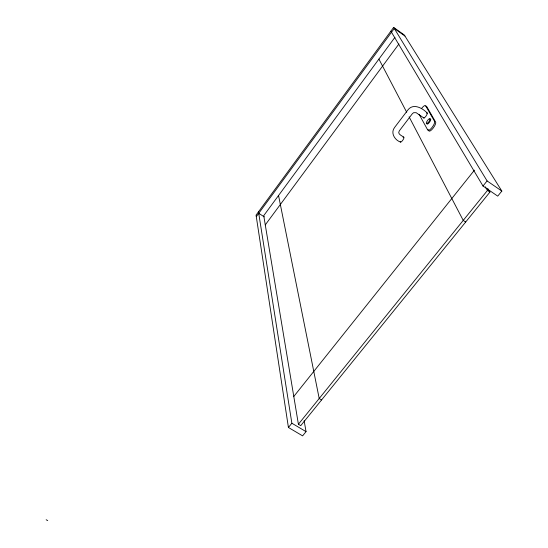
<?xml version="1.0" encoding="UTF-8"?>
<svg xmlns="http://www.w3.org/2000/svg" width="548" height="548" viewBox="0 0 548 548"><rect width="100%" height="100%" fill="white"/><g stroke="black" fill="none" stroke-linecap="round" stroke-linejoin="round"><path stroke-width="0.82" d="M390.868 31.174L482.994 186.012L497.728 196.129L501.838 191.074L404.28 34.976L393.635 27.4L256.06 215.131L288.426 427.481L302.606 435.865L306.044 431.639L304.133 420.672M256.286 216.645L394.286 28.469L404.958 36.065M394.93 37.312L263.732 215.638L298.4 424.234L300.763 425.638L489.926 192.095L487.754 188.478M265.273 224.899L398.93 43.97M293.783 396.478L474.438 170.168M288.426 427.481L291.858 423.227L258.492 211.809M482.994 186.012L487.097 180.922L393.635 27.4M298.4 424.234L487.473 190.409L485.316 186.806M46.162 519.757L47.731 520.6M291.858 423.227L306.044 431.639M321.573 399.937L319.203 398.506L278.542 195.506M258.731 213.316L264.259 216.857M465.677 222.029L463.231 220.385L409.082 116.806M403.732 137.11C401.143 135.335 397.136 133.842 399.362 130.794L412.356 113.717L413.61 112.689L416.158 112.689L424.104 118.163M400.506 142.083C394.718 140.089 390.265 132.835 394.608 127.451L407.801 110.052C413.226 102.791 422.508 108.114 427.358 113.128M487.473 190.409L489.926 192.095M487.097 180.922L501.838 191.074M428.057 129.431L428.851 130.869A5.61 1.706 -54.9 0 0 433.16 128.109A5.61 1.706 -54.9 0 0 435.633 122.074L426.666 106.47A5.425 1.589 -55 0 0 425.796 106.291M419.11 114.299L427.789 130.136A5.61 1.699 -54.9 0 0 432.098 127.369A5.61 1.699 -54.9 0 0 434.578 121.341L425.638 105.75A5.425 1.582 -55 0 0 421.522 108.518M378.908 59.088L406.705 112.265M429.783 119.238A3.055 0.918 -54.9 0 1 430.625 120.087A3.055 0.918 -54.9 0 1 428.495 123.369A3.055 0.918 -54.9 0 1 426.919 123.643M426.33 113.128A3.021 0.891 -54.9 0 1 427.152 113.95A3.021 0.891 -54.9 0 1 425.049 117.19A3.021 0.891 -54.9 0 1 423.508 117.478M403.075 137.315A2.98 0.877 -55.4 0 1 403.835 138.199A2.98 0.877 -55.4 0 1 401.759 141.398A2.98 0.877 -55.4 0 1 400.287 141.617M427.707 123.074A3.055 0.918 -54.9 0 0 430.043 118.711A3.055 0.918 -54.9 0 0 426.851 121.56A3.055 0.918 -54.9 0 0 427.707 123.074"/></g></svg>
